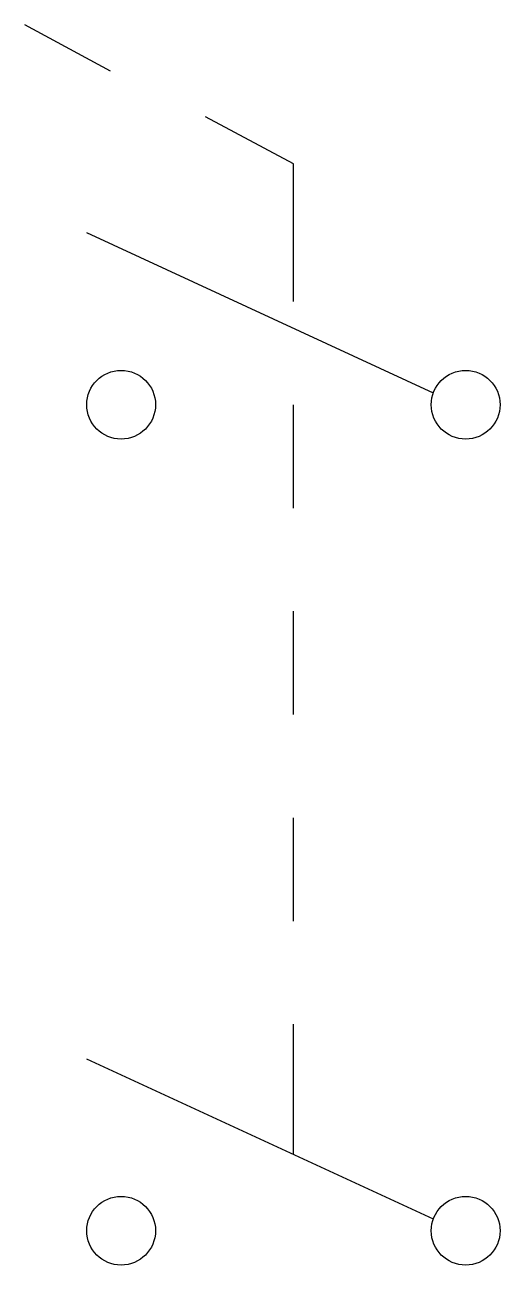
# Model space of a CAD drawing. Extents: x -0.24 to 0.19, y -0.78 to 0.34.
import ezdxf

# ---------------------------------------------------------------- set-up
doc = ezdxf.new("R2010")
doc.units = 0
doc.header["$MEASUREMENT"] = 0
doc.layers.get('0').update_dxf_attribs({"linetype": 'CONTINUOUS'})

msp = doc.modelspace()

# ---------------------------------------------------------------- linework, layer by layer
for p, q in [((-0.1657, 0.3027), (-0.2435, 0.3449)), ((0, 0.2188), (-0.0797, 0.2613)), ((0, 0.0938), (0, 0.2188)), ((-0.1875, 0.1562), (0.1269, 0.0107)), ((0, -0.0938), (0, 0)), ((0, -0.2812), (0, -0.1875)), ((0, -0.4688), (0, -0.375)), ((0, -0.6806), (0, -0.5625)), ((-0.1875, -0.5938), (0.1269, -0.7393))]:
    msp.add_line(p, q)
for centre in [(-0.1562, 0), (0.1562, 0), (-0.1562, -0.75), (0.1562, -0.75)]:
    msp.add_circle(centre, 0.0312)

doc.saveas('drawing.dxf')
